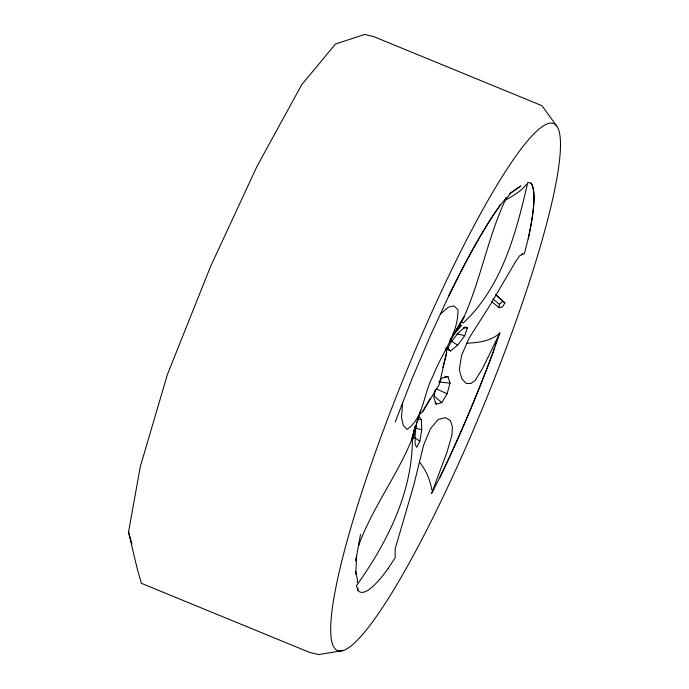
<?xml version="1.0" encoding="UTF-8"?>
<svg xmlns="http://www.w3.org/2000/svg" width="689" height="689" viewBox="0 0 689 689"><rect width="100%" height="100%" fill="white"/><g stroke="black" fill="none" stroke-linecap="round" stroke-linejoin="round"><path stroke-width="1.03" d="M388.191 568.356L395.159 557.754L395.185 548.694L413.788 485.116L423.606 445.215L430.47 428.704L438.23 419.437L445.464 417.646L450.391 420.609L452.38 426.861L451.889 435.345L446.954 452.346L431.693 493.135M499.284 307.664L499.353 304.288L502.806 301.317L504.873 302.859L502.694 306.777L499.284 307.664L491.309 301.455M355.739 574.368L356.626 555.928L355.731 560.906L358.831 543.664M431.848 490C430.272 480.181 425.957 469.967 419.48 462.155M402.609 403.005L401.498 417.482L403.246 425.363L407.121 429.385C424.183 417.422 423.347 393.083 432.993 376.116C441.106 354.043 458.435 334.32 457.935 309.774L453.999 305.899L448.393 307.096L440.374 314.106M414.167 431.469L413.176 438.841L415.372 426.233M358.108 588.397L357.824 590.309A222.039 32.9 -67.7 0 0 388.191 568.442M419.851 441.253L421.746 429.755L421.323 419.498L418.826 416.5L416.621 422.891L415.097 434.544L415.148 444.638L416.742 447.264L419.851 441.253L414.132 437.179M358.728 544.276L358.401 546.084C372.103 507.965 397.45 475.47 412.392 438.04C412.728 492.161 387.261 542.424 356.506 585.59L357.832 590.223M343.311 650.519L318.774 654.55L309.662 652.431L141.383 583.307L137.352 569.243L128.516 532.072L140.341 466.496L167.401 374.54L210.55 266.548L256.799 166.747L301.687 84.764L335.457 44.053L364.559 34.45L373.662 36.569L541.95 105.693L556.626 125.906A284.807 42.201 -67.7 0 1 416.259 550.055A284.807 42.201 -67.7 0 1 363.956 485.642A284.807 42.201 -67.7 0 1 556.626 125.906M358.693 544.482L360.519 534.363M435.284 389.518L433.803 397.519L436.249 404.193L441.761 402.643L447.101 393.763L450.046 383.136L447.971 376.616L444.896 376.874M357.143 582.696L357.574 580.767L355.782 571.276M414.632 428.248L412.978 435.517L415.269 426.508M445.886 347.876L446.653 352.639L439.203 384.565L422.702 411.626M446.653 352.639L442.855 367.513M466.556 343.165C477.968 342.881 491.317 341.089 499.852 332.994L482.731 368.124L475.281 380.302L470.759 383.584L466.195 383.42L461.923 378.907L459.33 369.786L461.535 355.567L469.123 338.066L490.723 304.03L515.673 261.484L519.618 255.817L524.372 253.63L528.101 239.049A222.022 32.9 -67.7 0 0 530.788 183.102L527.791 182.404C516.121 232.727 502.315 286.615 463.103 323.072L461.621 322.168C480.552 282.257 487.261 237.757 506.355 197.846L505.166 199.422M415.303 425.854L411.479 440.314L420.781 410.205M494.65 347.239L493.505 351.218A222.039 32.9 -67.7 0 1 440.013 477.124L431.753 493.272M495.227 345.249L496.089 342.261M499.852 332.994L493.427 351.269A222.022 32.9 -67.7 0 1 439.944 477.167M464.731 335.621L467.443 327.93L465.144 326.956L458.271 332.908L450.856 342.304L447.239 349.624L450.442 350.968L457.685 345.163L464.731 335.621L456.962 333.864M395.236 421.978L411.91 379.053L430.005 336.473L448.72 296.072A222.039 32.9 -67.7 0 1 500.55 204.754A222.022 32.9 -67.7 0 0 448.651 296.132M430.306 398.311L422.607 411.781L419.472 414.494M450.012 341.382L463.904 316.914L455.136 331.573M451.329 338.118L450.21 339.866L451.243 338.015M450.201 339.815L451.295 337.989M452.94 335.233L454.034 333.407M526.585 184.196C521.418 190.982 513.279 195.788 505.786 199.905M452.449 336.378L460.278 324.192L452.871 335.345M438.962 382.274L442.088 378.02L447.971 376.616M500.472 204.934L506.355 197.846M504.598 200.577L510.738 193.17L520.746 185.961L509.679 193.557M452.957 335.414L461.432 325.242L453.207 334.975M521.651 254.06L522.762 253.879M417.551 419.704L421.323 419.498M463.387 327.938L467.443 327.93M438.988 381.947L450.046 383.136M416.078 428.127L421.746 429.755M436.525 388.984L447.101 393.763M451.037 340.866L457.685 345.163M492.781 298.862L499.353 304.288M434.104 395.917L441.761 402.643M495.822 294.961L502.806 301.317M495.753 294.513L504.873 302.859M434.94 402.643L436.249 404.193M447.385 347.325L450.442 350.968M128.516 532.072L131.943 544.017M530.918 182.886A222.039 32.9 -67.7 0 1 528.222 238.833"/></g></svg>
